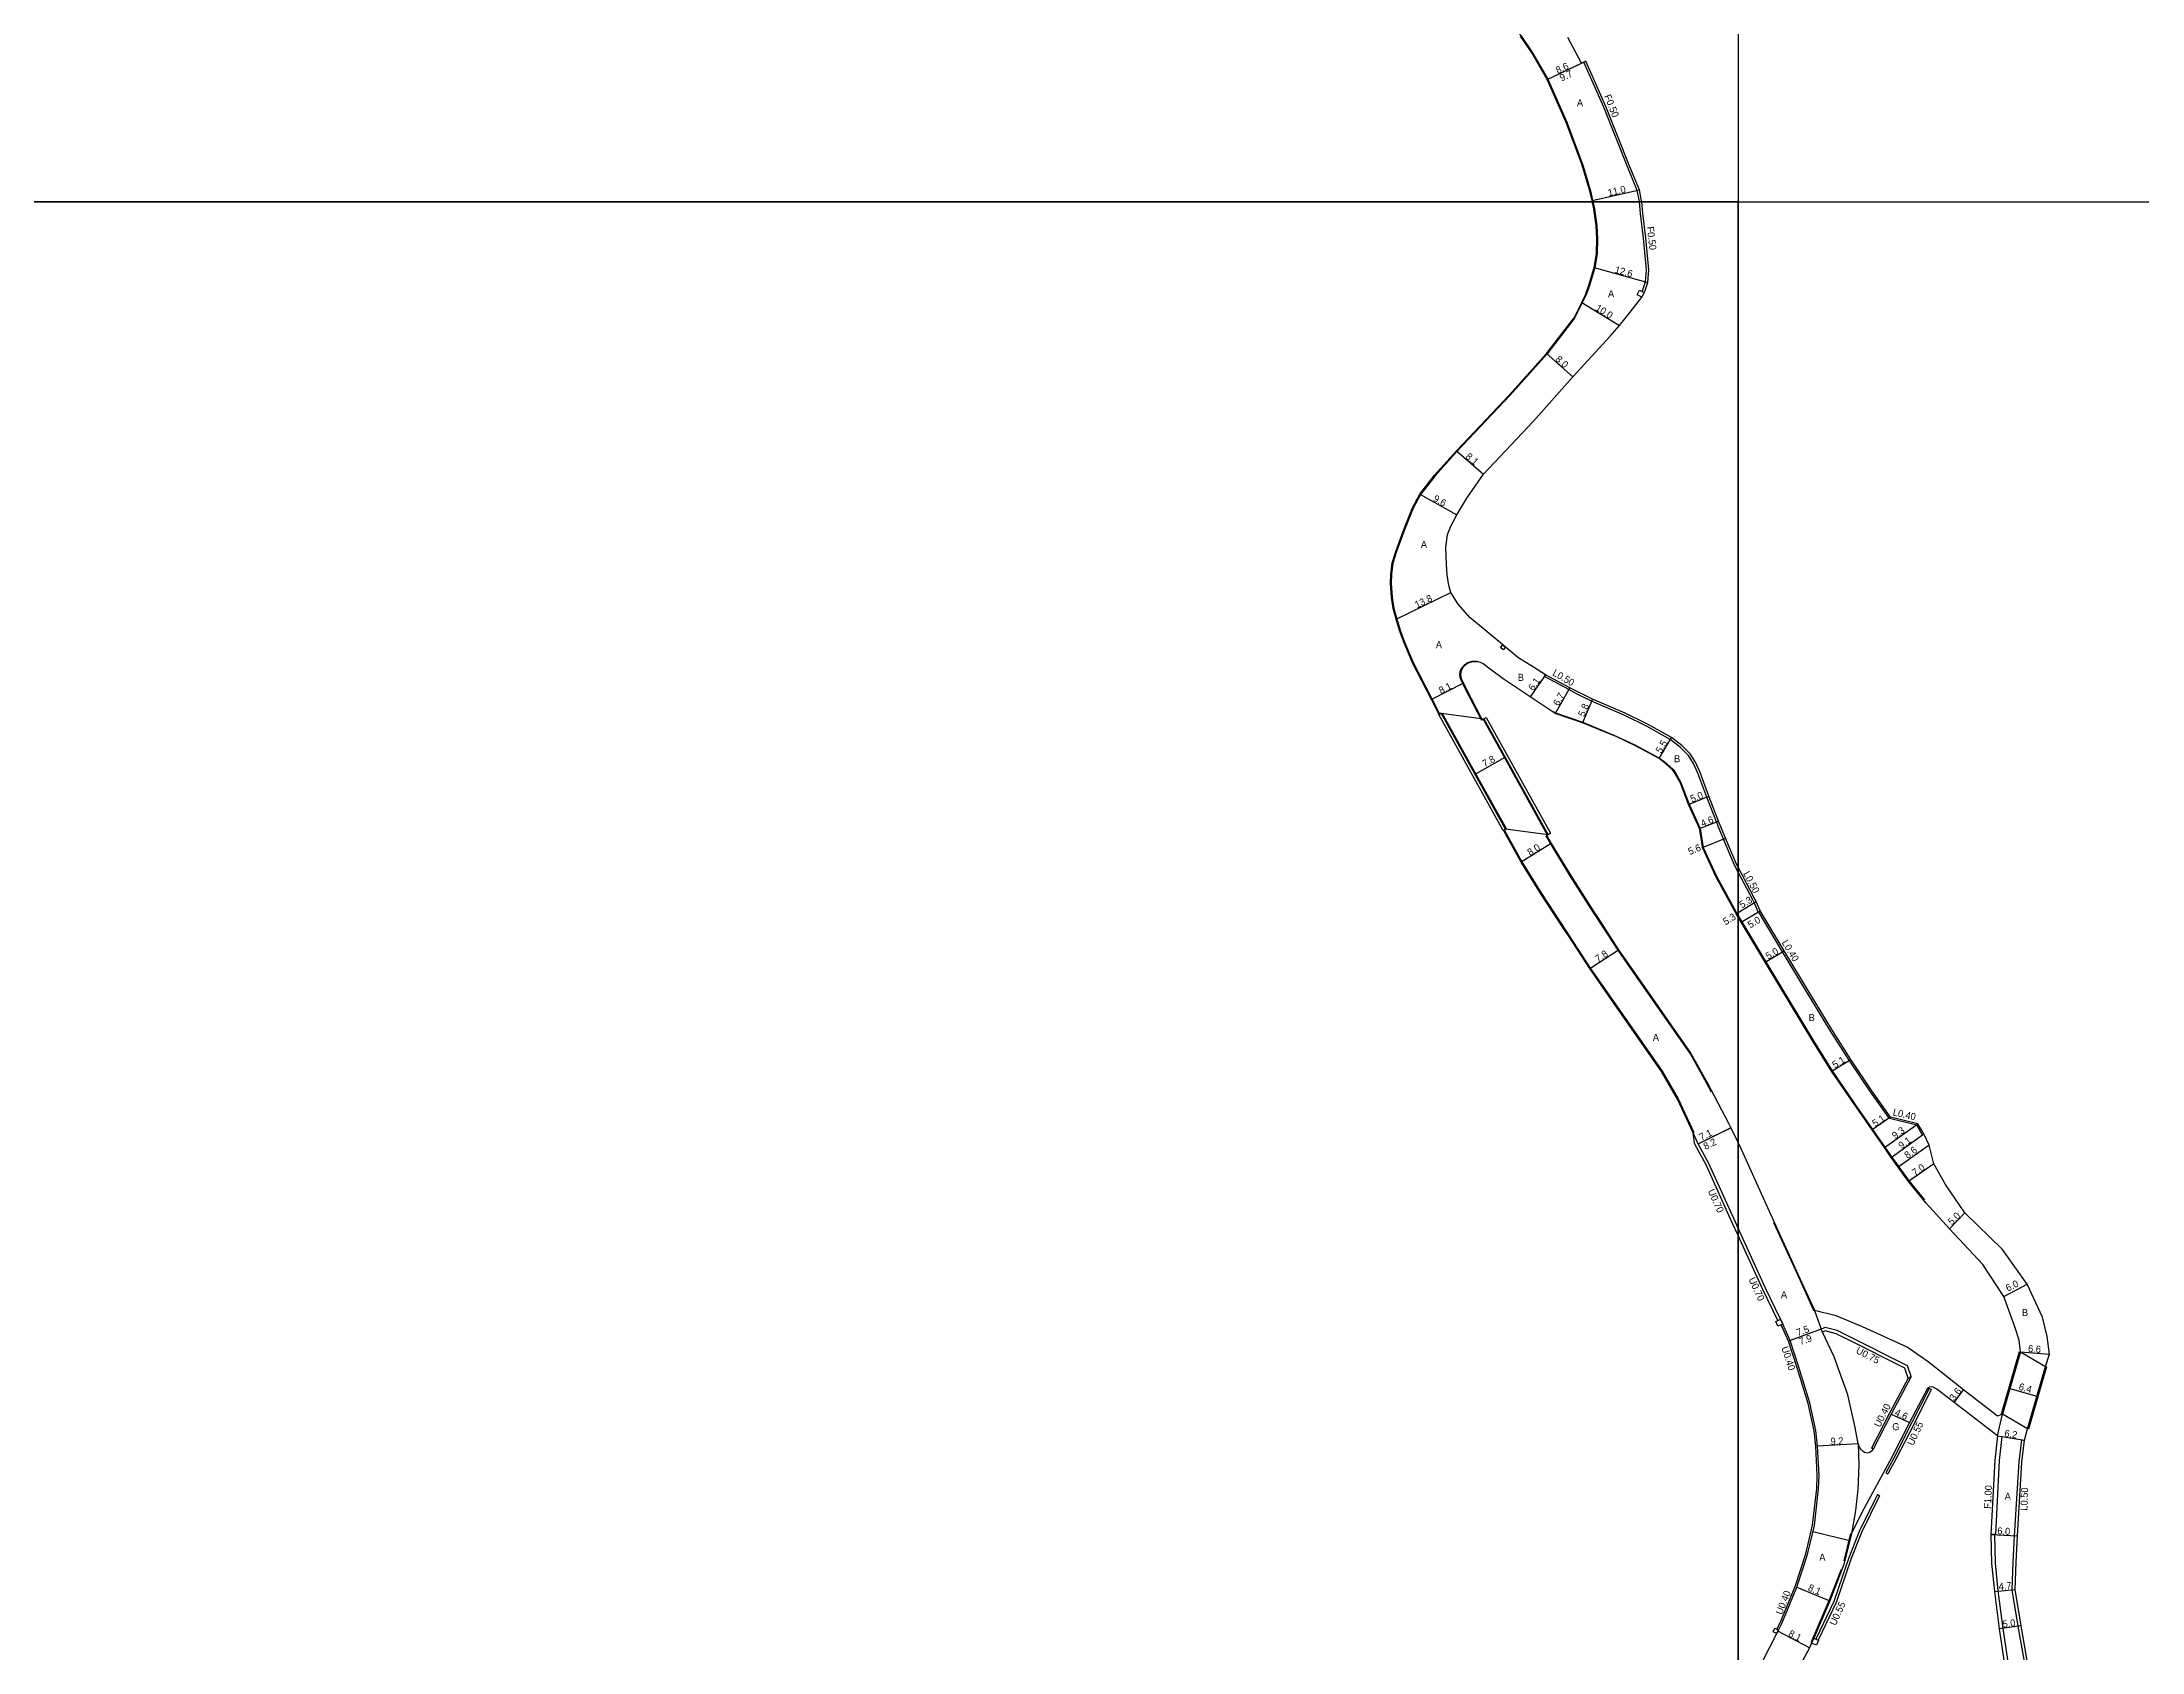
# Model space of a CAD drawing. Header units: metres. Extents: x -20002 to -16000, y -111000 to -108000.
# Drawn here: x -17184.1 to -16708.5, y -110128.5 to -109763.8 of the extents above; entities that cross this region are included whole.
import ezdxf

# ---------------------------------------------------------------- set-up
doc = ezdxf.new("R2010")
doc.units = ezdxf.units.M
doc.header["$LTSCALE"] = 2.5
for name, color, linetype in [('側溝・桝', 7, 'Continuous'), ('図郭', 7, 'Continuous'), ('幅員', 7, 'Continuous'), ('歩道・分離帯・安全施設', 7, 'Continuous'), ('舗装', 7, 'Continuous'), ('道路', 7, 'Continuous')]:
    doc.layers.add(name, color=color, linetype=linetype)
doc.styles.get("Standard").update_dxf_attribs({"font": ''})
doc.styles.get('Standard').set_extended_font_data('@MS PGothic')

msp = doc.modelspace()

# ---------------------------------------------------------------- linework, layer by layer
at = {"layer": '側溝・桝'}
for points in [[(-16822.36, -109800), (-16822.37, -109799.89), (-16822.85, -109797.44), (-16824.99, -109792.27), (-16830.45, -109778.59), (-16834.93, -109768.36)], [(-16821.72, -109820.31), (-16821.55, -109819.95), (-16820.98, -109818.16), (-16820.75, -109815.44), (-16821.42, -109808.24), (-16822.09, -109802.65), (-16822.36, -109800)], [(-16800, -109951.82), (-16800.83, -109950.25), (-16803.34, -109944.34), (-16804.21, -109942.2), (-16804.91, -109940.46), (-16807.09, -109934.84), (-16809.1, -109929.42), (-16810.01, -109927.35), (-16811.26, -109925.39), (-16813.1, -109923.54), (-16815.4, -109921.8), (-16820.59, -109918.82), (-16825.79, -109916.28), (-16833.22, -109913.12), (-16836.28, -109911.57), (-16838.37, -109910.51), (-16843.89, -109907.56), (-16843.64, -109907.14)], [(-16795.46, -109960.84), (-16795.48, -109960.81), (-16796.37, -109958.73), (-16796.69, -109958.12), (-16800, -109951.82)], [(-16795.46, -109960.84), (-16795.38, -109960.79), (-16795.03, -109960.58)], [(-16758.29, -110011.34), (-16758.32, -110011.29), (-16759.57, -110009.19), (-16765.72, -110007.67), (-16770.04, -110001.64), (-16774.83, -109994.47), (-16779.13, -109987.73), (-16784.27, -109979.25), (-16789.95, -109969.87), (-16795.38, -109960.79)], [(-16800, -110034.18), (-16801.27, -110031.4), (-16807.23, -110018.14), (-16809.65, -110013.74), (-16809.9, -110013.2), (-16810.19, -110010.88)], [(-16758.29, -110011.34), (-16757.97, -110011.1)], [(-16794.49, -110046.23), (-16800, -110034.18)], [(-16791.04, -110053.4), (-16794.42, -110046.39), (-16794.49, -110046.23)], [(-16791.23, -110123.34), (-16790.5, -110121.86), (-16787.08, -110113.65), (-16784.68, -110106.29), (-16783.14, -110099.75), (-16782.18, -110091.48), (-16782.08, -110088.52), (-16782.43, -110081.88), (-16782.82, -110078.36), (-16784.17, -110072.17), (-16786.73, -110063.9), (-16788.63, -110058.05), (-16790.28, -110054.38)], [(-16761.47, -110066.49), (-16762.26, -110064.18), (-16763.79, -110063.41), (-16773.67, -110058.47), (-16777.82, -110056.39), (-16780.26, -110055.77), (-16780.88, -110056.05)], [(-16761.47, -110066.49), (-16765.73, -110074.41), (-16769.79, -110082.3)], [(-16756.77, -110068.79), (-16760.65, -110076.53), (-16764.77, -110084.55), (-16766.57, -110087.88)], [(-16756.28, -110069.04), (-16760.16, -110076.78), (-16764.28, -110084.8), (-16766.09, -110088.14)], [(-16761.47, -110066.49), (-16760.81, -110066.11)], [(-16756.28, -110069.04), (-16756.77, -110068.79)], [(-16740.28, -110079.66), (-16740.9, -110085.13), (-16741.75, -110101.91)], [(-16741.28, -110079.55), (-16740.28, -110079.66)], [(-16769.45, -110082.52), (-16769.79, -110082.3)], [(-16735.03, -110131.46), (-16736.57, -110122.65), (-16737.95, -110114.38), (-16737.7, -110108.11), (-16737.41, -110102.14), (-16736.38, -110085.45), (-16735.79, -110080.41)], [(-16735.79, -110080.41), (-16735.15, -110080.51)], [(-16766.57, -110087.88), (-16766.09, -110088.14)], [(-16768.47, -110092.84), (-16772.6, -110101.23), (-16774.91, -110107.14), (-16776.3, -110111.12), (-16778.31, -110117.05), (-16782.43, -110125.57)], [(-16767.97, -110093.08), (-16772.09, -110101.45), (-16774.4, -110107.33), (-16775.78, -110111.3), (-16777.8, -110117.25), (-16781.92, -110125.78)], [(-16767.97, -110093.08), (-16768.47, -110092.84)], [(-16741.75, -110101.91), (-16741.95, -110101.9), (-16742.75, -110101.86)], [(-16741.95, -110101.9), (-16741.8, -110108.36), (-16741.18, -110114.66), (-16740.09, -110123.14), (-16738.55, -110133.27)]]:
    msp.add_lwpolyline(points, dxfattribs=at)
for points in [[(-16821.79, -109821.6), (-16822.25, -109821.38), (-16822.87, -109821.08), (-16822.35, -109820), (-16821.72, -109820.31), (-16821.27, -109820.52)], [(-16853.22, -109901.47), (-16853.83, -109900.96), (-16853.32, -109900.35), (-16852.71, -109900.86)], [(-16791.01, -110054.7), (-16791.5, -110053.61), (-16791.04, -110053.4), (-16790.41, -110053.12), (-16789.91, -110054.21), (-16790.28, -110054.38)], [(-16790.87, -110123.52), (-16791.27, -110124.33), (-16792.08, -110123.93), (-16791.68, -110123.12), (-16791.23, -110123.34)], [(-16782.26, -110126.95), (-16783.36, -110126.47), (-16782.89, -110125.37), (-16782.43, -110125.57), (-16781.92, -110125.78), (-16781.79, -110125.84)]]:
    msp.add_lwpolyline(points, close=True, dxfattribs=at)
at = {"layer": '図郭'}
for points in [[(-17600, -109200), (-16800, -109200), (-16800, -109800), (-17600, -109800)], [(-17600, -109800), (-16800, -109800), (-16800, -110400), (-17600, -110400)], [(-16800, -109800), (-16000, -109800), (-16000, -110400), (-16800, -110400)]]:
    msp.add_lwpolyline(points, close=True, dxfattribs=at)
at = {"layer": '幅員'}
for points in [[(-16843.24, -109772.31), (-16834.47, -109768.15)], [(-16843.24, -109772.31), (-16835.47, -109768.62)], [(-16833.09, -109799.74), (-16822.37, -109797.29)], [(-16832.63, -109814.91), (-16820.48, -109818.26)], [(-16835.42, -109822.78), (-16826.89, -109828)], [(-16843.37, -109834.33), (-16837.42, -109839.67)], [(-16863.81, -109856.43), (-16857.64, -109861.67)], [(-16872.05, -109866.2), (-16863.7, -109870.93)], [(-16877.48, -109894.53), (-16865.06, -109888.5)], [(-16843.64, -109907.14), (-16847.11, -109912.15)], [(-16862.23, -109909.05), (-16869.43, -109912.76)], [(-16838.14, -109910.07), (-16841.42, -109915.9)], [(-16833.01, -109912.66), (-16835.27, -109918.01)], [(-16817.92, -109926.11), (-16815.12, -109921.38)], [(-16859.59, -109929.62), (-16852.78, -109925.83)], [(-16811.26, -109936.53), (-16806.62, -109934.66)], [(-16808.72, -109941.99), (-16804.45, -109940.27)], [(-16842.32, -109945.35), (-16849.12, -109949.57)], [(-16808.06, -109946.27), (-16802.88, -109944.15)], [(-16800, -109961.02), (-16795.92, -109958.51)], [(-16799.33, -109963.15), (-16795.03, -109960.58)], [(-16800.44, -109961.29), (-16800, -109961.02)], [(-16833.62, -109973.66), (-16827.09, -109969.41)], [(-16793.88, -109972.25), (-16789.61, -109969.66)], [(-16778.83, -109996.94), (-16774.5, -109994.25)], [(-16765.48, -110007.32), (-16769.67, -110010.23)], [(-16809.03, -110013.42), (-16801.68, -110009.78)], [(-16801.68, -110009.78), (-16808.04, -110012.93)], [(-16766.89, -110014.23), (-16759.31, -110008.84)], [(-16765.32, -110016.46), (-16757.97, -110011.1)], [(-16756.72, -110013.7), (-16763.73, -110018.68)], [(-16755.71, -110017.88), (-16761.41, -110021.94)], [(-16752.14, -110032.6), (-16748.64, -110029.04)], [(-16739.85, -110047.97), (-16734.54, -110045.18)], [(-16781.2, -110055.37), (-16788.63, -110058.05)], [(-16781.2, -110055.37), (-16788.25, -110057.92)], [(-16736.1, -110060.48), (-16729.52, -110061.02)], [(-16751.08, -110071.97), (-16748.95, -110069.07)], [(-16738.48, -110068.77), (-16732.33, -110070.54)], [(-16765.37, -110074.59), (-16761.18, -110076.49)], [(-16741.28, -110079.55), (-16735.15, -110080.51)], [(-16772.84, -110081.37), (-16782.03, -110081.85)], [(-16742.75, -110101.86), (-16736.76, -110102.18)], [(-16786.71, -110113.79), (-16779.24, -110116.92)], [(-16741.98, -110114.75), (-16737.29, -110114.34)], [(-16735.93, -110122.54), (-16740.88, -110123.25)], [(-16783.83, -110127.55), (-16790.99, -110123.76)]]:
    msp.add_lwpolyline(points, dxfattribs=at)
at = {"layer": '歩道・分離帯・安全施設'}
for points in [[(-16855.27, -109755.92), (-16851.77, -109759.36), (-16849.19, -109762.36), (-16846.7, -109766), (-16843.1, -109772.24), (-16838.78, -109781.96), (-16835.18, -109791.68), (-16834.22, -109794.97), (-16833.36, -109797.81), (-16832.95, -109799.71), (-16832.88, -109800)], [(-16832.88, -109800), (-16832.63, -109801.15), (-16832.02, -109805.35), (-16831.82, -109808.4), (-16831.94, -109811.71), (-16832.48, -109814.94), (-16833.67, -109818.96), (-16834.41, -109821.1), (-16835.29, -109822.85), (-16837.04, -109826.34), (-16843.26, -109834.43), (-16851.69, -109843.86), (-16863.7, -109856.53), (-16868.64, -109862.04), (-16871.93, -109866.28), (-16873.61, -109869.4), (-16875.59, -109874.27), (-16877.4, -109879.24), (-16878.18, -109881.84), (-16878.53, -109884.38), (-16878.56, -109886.47), (-16878.35, -109889.55), (-16877.96, -109892.13), (-16877.33, -109894.48), (-16876.55, -109897.04), (-16875.66, -109899.5), (-16873.62, -109904.39), (-16869.29, -109912.7), (-16868.4, -109914.46), (-16867.6, -109916.04)], [(-16858.05, -109917.47), (-16861.94, -109909.94), (-16862.36, -109909.11), (-16862.84, -109908), (-16862.99, -109907.17), (-16862.97, -109906.42), (-16862.64, -109905.66), (-16861.91, -109904.81), (-16861.19, -109904.35), (-16860.2, -109904.04), (-16859.08, -109904.06), (-16858.74, -109904.12)], [(-16867.12, -109915.77), (-16860.07, -109928.45)], [(-16853.92, -109924.08), (-16857.7, -109917.28)], [(-16841.79, -109915.48), (-16841.36, -109915.77), (-16835.21, -109917.87), (-16827.44, -109921.09), (-16823.21, -109923.07), (-16817.84, -109925.99), (-16816.73, -109926.79), (-16814.8, -109928.52), (-16814.27, -109929.2), (-16813.03, -109931.36), (-16811.12, -109936.47), (-16808.57, -109941.95), (-16808.12, -109944.86), (-16807.91, -109946.23), (-16804.86, -109952.9), (-16800.55, -109960.76), (-16800.31, -109961.21)], [(-16843.15, -109943.44), (-16853.92, -109924.08)], [(-16860.07, -109928.45), (-16852.57, -109941.94)], [(-16853, -109942.27), (-16848.99, -109949.49), (-16844.54, -109956.69), (-16838.95, -109965.21), (-16838.25, -109966.28)], [(-16832.14, -109961.92), (-16832.78, -109960.95), (-16837.96, -109952.82), (-16842.45, -109945.43), (-16843.5, -109943.63)], [(-16800.55, -109960.76), (-16800.31, -109961.21), (-16800, -109961.72)], [(-16806.07, -110001.69), (-16807.18, -109999.57), (-16810.81, -109993.02), (-16822.43, -109976.35), (-16827.21, -109969.49), (-16832.14, -109961.92)], [(-16800, -109961.72), (-16799.2, -109963.07), (-16793.76, -109972.17), (-16788.03, -109981.64), (-16782.93, -109990.05), (-16778.71, -109996.86), (-16773.71, -110004.15), (-16769.55, -110010.15), (-16766.77, -110014.14), (-16765.19, -110016.38), (-16763.61, -110018.59), (-16761.29, -110021.85), (-16757.82, -110026.09)], [(-16838.25, -109966.28), (-16833.5, -109973.58), (-16828.53, -109980.7), (-16817.21, -109996.93), (-16813.56, -110003.17), (-16810.05, -110010.82)], [(-16782.84, -110051.18), (-16782.94, -110050.95), (-16786.6, -110042.93), (-16791.94, -110031.25)], [(-16776, -110107.83), (-16774.49, -110101.64)], [(-16783.41, -110126.2), (-16783.03, -110125.31), (-16779.37, -110116.86), (-16776.63, -110109.75)]]:
    msp.add_lwpolyline(points, dxfattribs=at)
at = {"layer": '舗装'}
for points in [[(-16782.7, -110051.12), (-16781.2, -110055.37)], [(-16741.28, -110079.55), (-16740.15, -110074.61)], [(-16772.84, -110081.37), (-16772.7, -110086.13), (-16772.92, -110091.68), (-16773.41, -110096.41), (-16774.35, -110101.68)], [(-16783.07, -110101.21), (-16774.73, -110103.24)]]:
    msp.add_lwpolyline(points, dxfattribs=at)
at = {"layer": '道路'}
for points in [[(-16833.04, -109800), (-16833.09, -109799.74), (-16833.5, -109797.85), (-16834.36, -109795.01), (-16835.32, -109791.73), (-16838.92, -109782.02), (-16843.24, -109772.31), (-16846.83, -109766.08), (-16849.31, -109762.45)], [(-16821.85, -109800), (-16821.87, -109799.82), (-16822.37, -109797.29), (-16824.52, -109792.08), (-16829.99, -109778.4), (-16834.47, -109768.15), (-16834.93, -109768.36), (-16835.47, -109768.62), (-16838.6, -109762.8)], [(-16867.25, -109915.85), (-16867.73, -109916.11), (-16868.52, -109914.54), (-16869.43, -109912.76), (-16873.76, -109904.45), (-16875.8, -109899.56), (-16876.69, -109897.08), (-16877.48, -109894.53), (-16878.11, -109892.16), (-16878.5, -109889.56), (-16878.71, -109886.48), (-16878.68, -109884.37), (-16878.33, -109881.8), (-16877.54, -109879.19), (-16875.73, -109874.22), (-16873.75, -109869.34), (-16872.05, -109866.2), (-16868.76, -109861.94), (-16863.81, -109856.43), (-16851.8, -109843.76), (-16843.37, -109834.33), (-16837.16, -109826.26), (-16835.42, -109822.78), (-16834.55, -109821.04), (-16833.82, -109818.91), (-16832.63, -109814.91), (-16832.09, -109811.69), (-16831.97, -109808.4), (-16832.17, -109805.37), (-16832.78, -109801.17), (-16833.04, -109800)], [(-16851, -109902.28), (-16852.71, -109900.86), (-16853.32, -109900.35), (-16857.78, -109896.63), (-16860.69, -109894.27), (-16863.39, -109891.12), (-16865.06, -109888.5), (-16865.55, -109886.89), (-16865.86, -109884.51), (-16866.03, -109882.19), (-16866.18, -109878.27), (-16865.79, -109875.37), (-16865.05, -109873.44), (-16863.7, -109870.93), (-16861.42, -109867.16), (-16857.64, -109861.67), (-16846.44, -109849.73), (-16837.42, -109839.67), (-16828.99, -109830.44), (-16826.89, -109828), (-16824.49, -109825.02), (-16821.79, -109821.6), (-16821.27, -109820.52), (-16821.08, -109820.13), (-16820.48, -109818.26), (-16820.25, -109815.44), (-16820.92, -109808.19), (-16821.59, -109802.6), (-16821.85, -109800)], [(-16800, -109950.75), (-16800.37, -109950.03), (-16802.88, -109944.15), (-16803.78, -109941.92), (-16804.45, -109940.27), (-16806.62, -109934.66), (-16808.63, -109929.24), (-16809.57, -109927.12), (-16810.86, -109925.08), (-16812.77, -109923.16), (-16815.12, -109921.38), (-16820.35, -109918.38), (-16825.59, -109915.82), (-16833.01, -109912.66), (-16835.82, -109911.24), (-16838.14, -109910.07), (-16843.64, -109907.14), (-16846.36, -109905.43), (-16849.88, -109903.21), (-16851, -109902.28)], [(-16856.14, -109905.88), (-16857.77, -109904.65), (-16858.36, -109904.34), (-16859.09, -109904.21), (-16860.17, -109904.19), (-16861.13, -109904.49), (-16861.81, -109904.93), (-16862.51, -109905.74), (-16862.82, -109906.46), (-16862.84, -109907.15), (-16862.69, -109907.96), (-16862.23, -109909.05), (-16861.81, -109909.85), (-16857.95, -109917.34)], [(-16800.69, -109960.83), (-16804.99, -109952.97), (-16808.06, -109946.27), (-16808.26, -109944.96), (-16808.72, -109941.99), (-16811.26, -109936.53), (-16813.16, -109931.43), (-16814.39, -109929.29), (-16814.91, -109928.62), (-16816.82, -109926.9), (-16817.92, -109926.11), (-16823.28, -109923.21), (-16827.5, -109921.23), (-16835.27, -109918.01), (-16841.42, -109915.9), (-16841.92, -109915.57), (-16847.11, -109912.15), (-16853.24, -109908.07), (-16856.14, -109905.88)], [(-16867.25, -109915.85), (-16860.2, -109928.53)], [(-16857.95, -109917.34), (-16857.6, -109917.15), (-16853.8, -109923.99)], [(-16853.8, -109923.99), (-16843.02, -109943.36)], [(-16860.2, -109928.53), (-16852.66, -109942.08)], [(-16838.37, -109966.37), (-16839.07, -109965.29), (-16844.67, -109956.77), (-16849.12, -109949.57), (-16853.13, -109942.35), (-16853, -109942.27), (-16852.66, -109942.08)], [(-16843.37, -109943.56), (-16843.02, -109943.36)], [(-16843.37, -109943.56), (-16842.32, -109945.35), (-16837.83, -109952.75), (-16832.65, -109960.87), (-16832.02, -109961.83)], [(-16734.46, -110077.97), (-16730.4, -110063.84), (-16729.52, -110061.02), (-16730.03, -110057.03), (-16731.07, -110052.67), (-16734.54, -110045.18), (-16740.17, -110037.3), (-16748.64, -110029.04), (-16753.01, -110022.62), (-16755.71, -110017.88), (-16756.72, -110013.7), (-16757.97, -110011.1), (-16759.31, -110008.84), (-16765.48, -110007.32), (-16769.71, -110001.41), (-16774.5, -109994.25), (-16778.79, -109987.52), (-16783.93, -109979.04), (-16789.61, -109969.66), (-16795.03, -109960.58), (-16795.92, -109958.51), (-16796.28, -109957.83), (-16800, -109950.75)], [(-16800, -109962.02), (-16800.44, -109961.29), (-16800.69, -109960.83)], [(-16832.02, -109961.83), (-16827.09, -109969.41), (-16822.31, -109976.26), (-16810.68, -109992.94), (-16807.04, -109999.5), (-16802.2, -110008.73), (-16801.68, -110009.78), (-16800, -110013.16)], [(-16740.15, -110074.61), (-16736.1, -110060.48), (-16736.35, -110057.88), (-16737.31, -110054.8), (-16739.85, -110047.97), (-16744.59, -110040.73), (-16752.14, -110032.6), (-16757.44, -110026.8), (-16761.41, -110021.94), (-16763.73, -110018.68), (-16765.32, -110016.46), (-16766.89, -110014.23), (-16769.67, -110010.23), (-16773.83, -110004.23), (-16778.83, -109996.94), (-16783.06, -109990.13), (-16788.15, -109981.72), (-16793.88, -109972.25), (-16799.33, -109963.15), (-16800, -109962.02)], [(-16810.19, -110010.88), (-16813.7, -110003.24), (-16817.34, -109997.01), (-16828.65, -109980.79), (-16833.62, -109973.66), (-16838.37, -109966.37)], [(-16800, -110032.5), (-16800.63, -110031.12), (-16806.61, -110017.83), (-16809.03, -110013.42), (-16809.19, -110013.07), (-16810.19, -110010.88)], [(-16800, -110013.16), (-16799.3, -110014.58), (-16793.36, -110027.79), (-16786.46, -110042.87), (-16782.81, -110050.89), (-16782.7, -110051.12)], [(-16791.27, -110124.33), (-16790.99, -110123.76), (-16790.87, -110123.52), (-16790.14, -110122.03), (-16786.71, -110113.79), (-16784.29, -110106.4), (-16782.74, -110099.82), (-16781.78, -110091.51), (-16781.68, -110088.52), (-16782.03, -110081.85), (-16782.42, -110078.3), (-16783.78, -110072.07), (-16786.35, -110063.78), (-16788.25, -110057.92), (-16789.91, -110054.21), (-16790.41, -110053.12), (-16793.79, -110046.09), (-16800, -110032.5)], [(-16740.15, -110074.61), (-16741.28, -110075.05), (-16748.95, -110069.07), (-16756.99, -110062.78), (-16761.72, -110059.47), (-16771.88, -110054.84), (-16777.8, -110052.31), (-16782.7, -110051.12)], [(-16761.65, -110063.65), (-16763.46, -110062.74), (-16773.34, -110057.8), (-16777.56, -110055.68), (-16780.33, -110054.98), (-16781.2, -110055.37)], [(-16760.81, -110066.11), (-16765.37, -110074.59), (-16769.45, -110082.52), (-16769.82, -110083.01), (-16770.22, -110083.3), (-16770.76, -110083.42), (-16771.37, -110083.32), (-16771.72, -110083.11), (-16772.08, -110082.73), (-16772.42, -110082.22), (-16772.84, -110081.37), (-16773.5, -110077.66), (-16775.18, -110070.22), (-16778.28, -110061.65), (-16780.88, -110056.05), (-16781.2, -110055.37)], [(-16760.81, -110066.11), (-16761.65, -110063.65)], [(-16741.28, -110079.55), (-16751.08, -110071.97), (-16755, -110068.95), (-16755.97, -110068.39), (-16756.7, -110068.47), (-16757.13, -110068.8), (-16761.18, -110076.49), (-16765.3, -110084.51), (-16771.99, -110096.87), (-16774.35, -110101.68)], [(-16741.28, -110079.55), (-16741.89, -110085.05), (-16742.75, -110101.86), (-16742.6, -110108.41), (-16741.98, -110114.75), (-16740.88, -110123.25), (-16739.35, -110133.38), (-16738.08, -110144.07), (-16738.22, -110147.86), (-16738.23, -110148.28), (-16738.49, -110150.1), (-16738.96, -110152.75), (-16739.16, -110153.84), (-16739.32, -110154.49)], [(-16733.79, -110134.95), (-16734.19, -110132.37), (-16734.39, -110131.34), (-16735.93, -110122.54), (-16737.29, -110114.34), (-16737.05, -110108.14), (-16736.76, -110102.18), (-16735.73, -110085.5), (-16735.15, -110080.51), (-16734.46, -110077.97)], [(-16774.35, -110101.68), (-16776.05, -110108.66), (-16779.24, -110116.92), (-16782.89, -110125.37), (-16783.36, -110126.47), (-16783.83, -110127.55)], [(-16800, -110141.82), (-16794.02, -110129.7), (-16792.81, -110127.4), (-16791.27, -110124.33)], [(-16783.83, -110127.55), (-16785.56, -110130.81), (-16786.9, -110133.35), (-16793.04, -110145.79), (-16800, -110160.17)]]:
    msp.add_lwpolyline(points, dxfattribs=at)
for points in [[(-16867.82, -109916.16), (-16867.73, -109916.11), (-16867.25, -109915.85), (-16852.66, -109942.08), (-16853.23, -109942.4)], [(-16867.25, -109915.85), (-16857.6, -109917.15), (-16843.02, -109943.36), (-16852.66, -109942.08)], [(-16857.6, -109917.15), (-16857.04, -109916.83), (-16842.46, -109943.05), (-16843.02, -109943.36)], [(-16740.15, -110074.61), (-16740.35, -110074.56), (-16736.29, -110060.43), (-16736.1, -110060.48)], [(-16740.15, -110074.61), (-16736.1, -110060.48), (-16730.4, -110063.84), (-16734.46, -110077.97)], [(-16730.21, -110063.9), (-16734.27, -110078.03), (-16734.46, -110077.97), (-16730.4, -110063.84)]]:
    msp.add_lwpolyline(points, close=True, dxfattribs=at)

# ---------------------------------------------------------------- texts
at = {"layer": '側溝・桝'}
for s, rotation, p in [('F0.50', 291.7963, (-16830.39, -109776.06)), ('F0.50', 276.8132, (-16820.71, -109805.69)), ('L0.50', 329.9906, (-16842.2, -109907.17)), ('L0.50', 297.7156, (-16798.91, -109952.16)), ('L0.40', 301.1774, (-16790.2, -109967.8)), ('L0.40', 347.4995, (-16765.08, -110006.94)), ('U0.70', 294.2109, (-16806.91, -110024.07)), ('U0.70', 294.5079, (-16797.69, -110044.08)), ('U0.40', 287.9828, (-16790.25, -110059.56)), ('U0.75', 332.4447, (-16773.47, -110060.71)), ('U0.40', 62.7718, (-16767.92, -110077.74)), ('U0.55', 65.332, (-16760.34, -110081.87)), ('F1.00', 87.0861, (-16742.77, -110096.09)), ('L0.50', 88.1243, (-16734.5, -110096.48)), ('U0.40', 68.3985, (-16790.08, -110120.17)), ('U0.55', 65.332, (-16777.94, -110122.64))]:
    msp.add_text(s, height=1.6, rotation=rotation, dxfattribs=at).set_placement(p)
at = {"layer": '幅員'}
for s, rotation, p in [('8.6', 25.3829, (-16840.84, -109771.06)), ('9.7', 25.3829, (-16839.95, -109772.77)), ('11.0', 12.8436, (-16829.31, -109798.77)), ('12.6', 344.5577, (-16828.07, -109816.06)), ('10.0', 328.5697, (-16832.47, -109824.47)), ('8.0', 318.1322, (-16841.52, -109835.86)), ('8.1', 319.679, (-16861.88, -109857.94)), ('9.6', 330.4337, (-16869.22, -109867.69)), ('13.8', 25.8848, (-16872.75, -109892.12)), ('6.1', 55.3204, (-16846.36, -109910.9)), ('8.1', 27.3255, (-16867.29, -109911.55)), ('6.7', 60.5954, (-16840.65, -109914.33)), ('5.8', 67.1384, (-16834.85, -109916.77)), ('5.5', 59.4486, (-16817.42, -109925.07)), ('7.8', 29.0784, (-16857.41, -109928.12)), ('5.0', 21.8935, (-16810.46, -109936.1)), ('4.6', 21.9542, (-16808.1, -109941.64)), ('8.0', 31.8333, (-16847.13, -109948.22)), ('5.6', 22.2619, (-16810.95, -109948)), ('5.3', 31.5115, (-16799.12, -109960.09)), ('5.3', 31.5115, (-16802.84, -109963.91)), ('5.0', 30.8529, (-16797.24, -109964.61)), ('7.8', 33.0762, (-16831.75, -109972.33)), ('5.0', 31.1743, (-16793.17, -109971.7)), ('5.1', 31.8063, (-16778.08, -109996.35)), ('5.1', 34.8516, (-16768.95, -110009.61)), ('7.1', 26.4064, (-16808.32, -110012.72)), ('8.2', 26.4064, (-16807.38, -110014.78)), ('9.3', 35.4095, (-16764.47, -110012.38)), ('9.1', 36.127, (-16762.99, -110014.64)), ('8.6', 35.4095, (-16761.66, -110016.82)), ('7.0', 35.4095, (-16759.92, -110020.76)), ('5.0', 45.4823, (-16751.58, -110031.89)), ('6.0', 27.7245, (-16738.89, -110046.91)), ('7.5', 19.8327, (-16786.49, -110056.97)), ('7.9', 19.8327, (-16785.87, -110059.02)), ('6.6', 355.3359, (-16734.4, -110060.52)), ('3.6', 53.7427, (-16751.04, -110071.75)), ('6.4', 343.9939, (-16736.58, -110069.06)), ('4.6', 335.605, (-16764.69, -110074.79)), ('6.2', 351.0773, (-16739.78, -110079.68)), ('9.2', 2.9528, (-16779.04, -110081.59)), ('6.0', 356.9293, (-16741.35, -110101.83)), ('4.7', 5.028, (-16740.94, -110114.48)), ('8.1', 337.3133, (-16784.33, -110114.51)), ('5.0', 8.1967, (-16740, -110123.02)), ('8.1', 332.0894, (-16788.78, -110124.82))]:
    msp.add_text(s, height=1.6, rotation=rotation, dxfattribs=at).set_placement(p)
at = {"layer": '舗装'}
for s, p in [('A', (-16836.51, -109778.37)), ('A', (-16829.48, -109821.62)), ('A', (-16871.86, -109878.4)), ('A', (-16868.47, -109901.11)), ('B', (-16849.91, -109908.52)), ('B', (-16814.52, -109926.95)), ('B', (-16784.05, -109985.58)), ('A', (-16819.33, -109990.09)), ('A', (-16790.32, -110048.36)), ('B', (-16735.74, -110052.41)), ('G', (-16765.11, -110078.25)), ('A', (-16739.65, -110093.99)), ('A', (-16781.63, -110107.82))]:
    msp.add_text(s, height=1.6, dxfattribs=at).set_placement(p)

doc.saveas('drawing.dxf')
